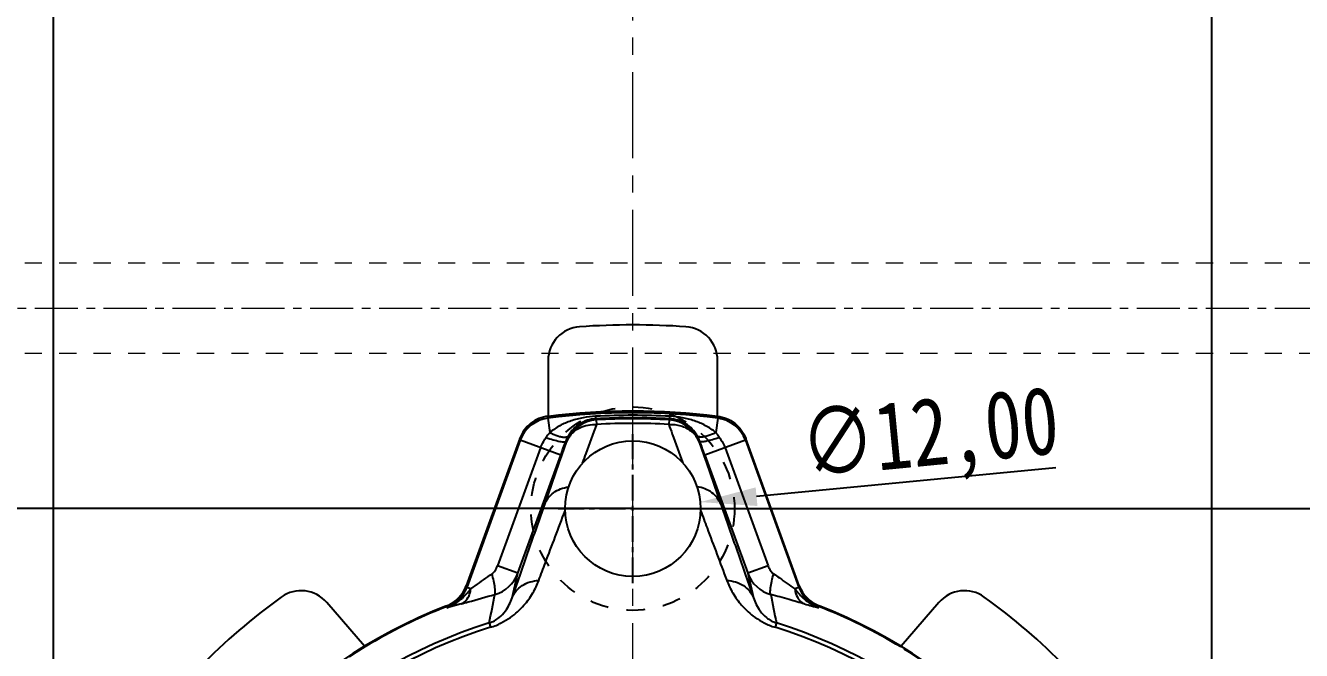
# Model space of a CAD drawing. Header units: millimetres. Extents: x 97 to 1722, y -6063 to 1553.
# Drawn here: x 877.1 to 990, y -4790.2 to -4734.9 of the extents above; entities that cross this region are included whole.
import ezdxf

# ---------------------------------------------------------------- set-up
doc = ezdxf.new("R2010")
doc.units = ezdxf.units.MM
doc.header["$LTSCALE"] = 16.335
doc.header["$PDMODE"] = 3
doc.header["$PDSIZE"] = 0.3125
doc.linetypes.add('CENTER', pattern=[0.6, 0.375, -0.075, 0.075, -0.075])
doc.linetypes.add('HIDDEN', pattern=[0.2, 0.1, -0.1])
doc.layers.get('0').update_dxf_attribs({"linetype": 'CONTINUOUS'})
doc.layers.get('Defpoints').update_dxf_attribs({"linetype": 'CONTINUOUS'})
for name, color, linetype, lineweight in [('center', 1, 'CENTER', 9), ('cool', 153, 'HIDDEN', 9), ('dim', 82, 'CONTINUOUS', 9)]:
    doc.layers.add(name, color=color, linetype=linetype, lineweight=lineweight)
doc.layers.add('DEFAULT_2', color=8, linetype='HIDDEN')
doc.styles.get("Standard").update_dxf_attribs({"font": 'txt', "width": 0.8})
doc.dimstyles.new('mold', dxfattribs={"dimtxt": 6, "dimasz": 5, "dimexe": 0, "dimexo": 0, "dimgap": 0, "dimtad": 1, "dimzin": 1, "dimtxsty": 'Standard', "dimcen": 0, "dimclrd": 4, "dimclre": 4, "dimclrt": 6, "dimazin": 0, "dimtfac": 1, "dimtofl": 0, "dimtmove": 0, "dimatfit": 3, "dimfxl": 0, "dimarcsym": 0})

# ---------------------------------------------------------------- blocks, each defined once
blk = doc.blocks.new('*D361')
at = {"color": 4, "lineweight": -2}
blk.add_line((968.25, -4774.04), (941.78, -4776.59), dxfattribs=at)
at = {"color": 4}
blk.add_solid([(941.7, -4775.77), (941.86, -4777.42), (936.8, -4777.07)], dxfattribs=at)
at = {"layer": 'Defpoints', "color": 0}
for p in [(936.8, -4777.07), (924.86, -4778.23)]:
    blk.add_point(p, dxfattribs=at)
at = {"color": 6, "insert": (957.17, -4771.6), "char_height": 6, "attachment_point": 5, "rotation": 5.5052}
blk.add_mtext('∅12,00', dxfattribs=at)
blk = doc.blocks.new('*D376')
at = {"color": 4, "lineweight": -2}
for p, q in [((830.83, -4745.91), (830.83, -4697.13)), ((1025.83, -4697.13), (835.83, -4697.13)), ((1030.83, -4745.91), (1030.83, -4697.13))]:
    blk.add_line(p, q, dxfattribs=at)
at = {"color": 4}
for points in [[(835.83, -4696.3), (835.83, -4697.96), (830.83, -4697.13)], [(1025.83, -4696.3), (1025.83, -4697.96), (1030.83, -4697.13)]]:
    blk.add_solid(points, dxfattribs=at)
at = {"layer": 'Defpoints', "color": 0}
for p in [(830.83, -4697.13), (830.83, -4745.91), (1030.83, -4745.91)]:
    blk.add_point(p, dxfattribs=at)
at = {"color": 6, "insert": (917.59, -4693.63), "char_height": 6, "attachment_point": 5}
blk.add_mtext('200,00', dxfattribs=at)
blk = doc.blocks.new('*D381')
at = {"layer": 'Defpoints', "color": 0}
for p in [(930.83, -4777.65), (1037.46, -4777.65), (930.83, -4838.91)]:
    blk.add_point(p, dxfattribs=at)
at = {"layer": 'dim', "color": 4, "lineweight": -2}
blk.add_line((930.83, -4777.65), (1045.12, -4777.65), dxfattribs=at)
at = {"layer": 'dim', "color": 6, "insert": (1041.29, -4776.19), "char_height": 2.5, "attachment_point": 5}
blk.add_mtext('61,26', dxfattribs=at)
blk = doc.blocks.new('*D382')
at = {"layer": 'Defpoints', "color": 0}
for p in [(1010.13, -4759.91), (1037.46, -4759.91), (930.83, -4838.91)]:
    blk.add_point(p, dxfattribs=at)
at = {"layer": 'dim', "color": 4, "lineweight": -2}
blk.add_line((1010.13, -4759.91), (1045.12, -4759.91), dxfattribs=at)
at = {"layer": 'dim', "color": 6, "insert": (1041.29, -4758.45), "char_height": 2.5, "attachment_point": 5}
blk.add_mtext('79,00', dxfattribs=at)
blk = doc.blocks.new('*D383')
at = {"layer": 'Defpoints', "color": 0}
for p in [(1016.83, -4743.91), (1037.46, -4743.91), (930.83, -4838.91)]:
    blk.add_point(p, dxfattribs=at)
at = {"layer": 'dim', "color": 4, "lineweight": -2}
blk.add_line((1016.83, -4743.91), (1045.12, -4743.91), dxfattribs=at)
at = {"layer": 'dim', "color": 6, "insert": (1041.29, -4742.45), "char_height": 2.5, "attachment_point": 5}
blk.add_mtext('95,00', dxfattribs=at)
blk = doc.blocks.new('*D390')
at = {"layer": 'Defpoints', "color": 0}
for p in [(930.83, -4718.69), (930.83, -4733.44), (930.83, -4838.91)]:
    blk.add_point(p, dxfattribs=at)
at = {"layer": 'dim', "color": 4, "lineweight": -2}
blk.add_line((930.83, -4733.44), (930.83, -4713.35), dxfattribs=at)
at = {"layer": 'dim', "color": 6, "insert": (929.37, -4716.02), "char_height": 2.5, "attachment_point": 5, "rotation": 90}
blk.add_mtext('0,00', dxfattribs=at)
blk = doc.blocks.new('*D391')
at = {"layer": 'Defpoints', "color": 0}
for p in [(982.08, -4718.69), (982.08, -4827.05), (930.83, -4838.91)]:
    blk.add_point(p, dxfattribs=at)
at = {"layer": 'dim', "color": 4, "lineweight": -2}
blk.add_line((982.08, -4827.05), (982.08, -4711.02), dxfattribs=at)
at = {"layer": 'dim', "color": 6, "insert": (980.62, -4714.85), "char_height": 2.5, "attachment_point": 5, "rotation": 90}
blk.add_mtext('51,26', dxfattribs=at)
blk = doc.blocks.new('*D392')
at = {"layer": 'Defpoints', "color": 0}
for p in [(1000.83, -4718.69), (1000.83, -4793.3), (930.83, -4838.91)]:
    blk.add_point(p, dxfattribs=at)
at = {"layer": 'dim', "color": 4, "lineweight": -2}
blk.add_line((1000.83, -4793.3), (1000.83, -4711.35), dxfattribs=at)
at = {"layer": 'dim', "color": 6, "insert": (999.37, -4715.02), "char_height": 2.5, "attachment_point": 5, "rotation": 90}
blk.add_mtext('70,00', dxfattribs=at)
blk = doc.blocks.new('*D393')
at = {"layer": 'Defpoints', "color": 0}
for p in [(1016.83, -4718.69), (1016.83, -4737.31), (930.83, -4838.91)]:
    blk.add_point(p, dxfattribs=at)
at = {"layer": 'dim', "color": 4, "lineweight": -2}
blk.add_line((1016.83, -4737.31), (1016.83, -4711.02), dxfattribs=at)
at = {"layer": 'dim', "color": 6, "insert": (1015.37, -4714.85), "char_height": 2.5, "attachment_point": 5, "rotation": 90}
blk.add_mtext('86,00', dxfattribs=at)
blk = doc.blocks.new('*D397')
at = {"layer": 'Defpoints', "color": 0}
for p in [(824.2, -4777.65), (930.83, -4777.65), (930.83, -4838.91)]:
    blk.add_point(p, dxfattribs=at)
at = {"layer": 'dim', "color": 4, "lineweight": -2}
blk.add_line((930.83, -4777.65), (816.53, -4777.65), dxfattribs=at)
at = {"layer": 'dim', "color": 6, "insert": (820.36, -4776.19), "char_height": 2.5, "attachment_point": 5}
blk.add_mtext('61,26', dxfattribs=at)
blk = doc.blocks.new('*D399')
at = {"layer": 'Defpoints', "color": 0}
for p in [(824.2, -4743.91), (844.83, -4743.91), (930.83, -4838.91)]:
    blk.add_point(p, dxfattribs=at)
at = {"layer": 'dim', "color": 4, "lineweight": -2}
blk.add_line((844.83, -4743.91), (816.53, -4743.91), dxfattribs=at)
at = {"layer": 'dim', "color": 6, "insert": (820.36, -4742.45), "char_height": 2.5, "attachment_point": 5}
blk.add_mtext('95,00', dxfattribs=at)
blk = doc.blocks.new('*D405')
at = {"layer": 'Defpoints', "color": 0}
for p in [(879.57, -4718.69), (879.57, -4827.05), (930.83, -4838.91)]:
    blk.add_point(p, dxfattribs=at)
at = {"layer": 'dim', "color": 4, "lineweight": -2}
blk.add_line((879.57, -4827.05), (879.57, -4711.02), dxfattribs=at)
at = {"layer": 'dim', "color": 6, "insert": (878.11, -4714.85), "char_height": 2.5, "attachment_point": 5, "rotation": 90}
blk.add_mtext('51,26', dxfattribs=at)
blk = doc.blocks.new('*D406')
at = {"layer": 'Defpoints', "color": 0}
for p in [(860.83, -4718.69), (860.83, -4793.3), (930.83, -4838.91)]:
    blk.add_point(p, dxfattribs=at)
at = {"layer": 'dim', "color": 4, "lineweight": -2}
blk.add_line((860.83, -4793.3), (860.83, -4711.35), dxfattribs=at)
at = {"layer": 'dim', "color": 6, "insert": (859.37, -4715.02), "char_height": 2.5, "attachment_point": 5, "rotation": 90}
blk.add_mtext('70,00', dxfattribs=at)
blk = doc.blocks.new('*D407')
at = {"layer": 'Defpoints', "color": 0}
for p in [(844.83, -4718.69), (844.83, -4737.31), (930.83, -4838.91)]:
    blk.add_point(p, dxfattribs=at)
at = {"layer": 'dim', "color": 4, "lineweight": -2}
blk.add_line((844.83, -4737.31), (844.83, -4711.02), dxfattribs=at)
at = {"layer": 'dim', "color": 6, "insert": (843.37, -4714.85), "char_height": 2.5, "attachment_point": 5, "rotation": 90}
blk.add_mtext('86,00', dxfattribs=at)

msp = doc.modelspace()

# ---------------------------------------------------------------- linework, layer by layer
at = {"color": 7, "linetype": 'Continuous'}
for p, q in [((923.328, -4764.555), (923.328, -4769.472)), ((938.328, -4769.472), (938.328, -4764.555)), ((923.319, -4769.493), (923.318, -4769.645)), ((927.537, -4769.481), (927.549, -4769.7)), ((934.106, -4769.7), (934.118, -4769.481)), ((938.337, -4769.493), (938.338, -4769.645)), ((923.318, -4769.645), (923.479, -4770.916)), ((927.644, -4770.197), (927.622, -4769.794)), ((934.033, -4769.794), (934.011, -4770.197)), ((938.338, -4769.645), (938.176, -4770.916)), ((920.835, -4771.439), (916.092, -4784.47)), ((920.864, -4771.604), (916.126, -4784.62)), ((920.864, -4771.604), (920.835, -4771.439)), ((924.454, -4772.911), (920.864, -4771.604)), ((924.545, -4772.942), (924.952, -4771.773)), ((924.952, -4771.773), (924.896, -4771.697)), ((936.76, -4771.697), (936.703, -4771.773)), ((936.703, -4771.773), (937.11, -4772.942)), ((940.792, -4771.604), (937.201, -4772.911)), ((940.821, -4771.439), (940.792, -4771.604)), ((940.792, -4771.604), (945.529, -4784.62)), ((945.564, -4784.47), (940.821, -4771.439)), ((922.659, -4772.258), (918.851, -4782.721)), ((920.646, -4783.374), (924.454, -4772.911)), ((937.201, -4772.911), (941.009, -4783.374)), ((938.996, -4772.258), (942.804, -4782.721)), ((923.037, -4777.27), (924.317, -4773.597)), ((924.317, -4773.597), (924.545, -4772.942)), ((937.11, -4772.942), (937.338, -4773.597)), ((937.338, -4773.597), (938.618, -4777.27)), ((920.646, -4783.374), (918.851, -4782.721)), ((920.882, -4783.452), (921.125, -4782.754)), ((940.53, -4782.754), (940.774, -4783.452)), ((942.804, -4782.721), (941.009, -4783.374)), ((920.153, -4785.54), (920.646, -4783.374)), ((920.153, -4785.541), (920.882, -4783.452)), ((940.774, -4783.452), (941.503, -4785.54)), ((941.009, -4783.374), (941.503, -4785.54)), ((916.148, -4784.526), (916.126, -4784.62)), ((916.488, -4784.752), (916.126, -4784.62)), ((945.529, -4784.62), (945.167, -4784.752)), ((945.529, -4784.62), (945.507, -4784.526)), ((907.077, -4789.829), (903.741, -4785.955)), ((914.399, -4786.307), (914.345, -4786.252)), ((947.257, -4786.308), (947.31, -4786.251)), ((957.914, -4785.955), (954.578, -4789.829)), ((918.121, -4787.764), (918.238, -4788.145)), ((943.535, -4787.764), (943.417, -4788.145))]:
    msp.add_line(p, q, dxfattribs=at)
at = {"color": 1, "linetype": 'CENTER', "ltscale": 0.373186}
for p, q in [((930.828, -4784.25), (930.828, -4771.05)), ((924.228, -4777.65), (937.428, -4777.65))]:
    msp.add_line(p, q, dxfattribs=at)
at = {"color": 2, "linetype": 'Continuous'}
msp.add_circle((930.828, -4777.65), 6, dxfattribs=at)
at = {"color": 7, "linetype": 'Continuous'}
for centre, radius, start, end in [((926.328, -4764.555), 3, 93.95064, 180), ((930.828, -4829.714), 68.315, 86.04936, 93.95064), ((935.328, -4764.555), 3, 0, 86.04936), ((930.828, -4828.905), 59.734, 82.77756, 97.22244), ((930.828, -4828.905), 59.885, 82.80534, 97.19466), ((930.828, -4828.905), 59.515, 86.83048, 93.16953), ((923.697, -4772.636), 3.015, 97.22451, 159.95294), ((927.786, -4772.805), 3.015, 93.1052, 159.19148), ((930.828, -4828.985), 59.375, 86.8346, 93.16542), ((930.828, -4828.985), 59.278, 86.90021, 93.09981), ((930.828, -4828.905), 58.794, 86.8958, 93.10422), ((933.87, -4772.805), 3.015, 20.80706, 86.89529), ((937.958, -4772.636), 3.015, 20.04706, 82.77549), ((927.783, -4772.741), 3.071, 150.01812, 160.11388), ((927.751, -4772.792), 2.979, 159.23124, 159.99772), ((927.198, -4772.683), 2.43, 128.10279, 143.20421), ((933.872, -4772.742), 3.071, 19.88657, 29.98024), ((933.905, -4772.792), 2.977, 20.00248, 20.76504), ((917.825, -4782.345), 3.004, 285.4049, 339.96708), ((943.83, -4782.345), 3.004, 200.03907, 254.59865), ((901.468, -4787.913), 3, 40.73115, 125.61086), ((913.258, -4783.439), 3.016, 291.09824, 339.99923), ((913.315, -4783.493), 3.016, 291.06573, 339.92845), ((910.092, -4779.673), 8.167, 320.53179, 321.54613), ((101.612, -4623.251), 832.916, 348.608335, 348.785321), ((950.601, -4780.503), 6.897, 218.02325, 219.23135), ((948.34, -4783.493), 3.016, 200.07163, 248.94746), ((948.384, -4783.585), 3.037, 199.92072, 248.69694), ((948.396, -4783.439), 3.014, 199.99598, 248.87669), ((960.187, -4787.913), 3, 54.38914, 139.26885), ((930.828, -4828.905), 45.719, 111.13, 164.04087), ((930.828, -4828.905), 53.422, 125.61086, 135.85144), ((930.828, -4828.905), 45.656, 111.09097, 121.28842), ((957.275, -4745.549), 42.07, 254.48774, 256.25718), ((930.828, -4828.905), 45.656, 58.71132, 68.90903), ((930.828, -4828.905), 45.719, 15.96074, 68.87248), ((930.828, -4828.905), 53.422, 44.14856, 54.38914), ((930.828, -4828.905), 43.058, 107.16422, 162.28947), ((930.828, -4828.905), 42.66, 107.16423, 162.28947), ((930.828, -4828.905), 42.66, 17.71053, 72.83575), ((930.828, -4828.905), 43.058, 17.71053, 72.83577)]:
    msp.add_arc(centre, radius, start, end, dxfattribs=at)
for points, knots in [([(923.328, -4769.472), (922.781, -4769.534), (921.702, -4769.976), (921.023, -4770.922), (920.835, -4771.439)], [0, 0, 0, 0, 0.5000792, 1, 1, 1, 1]), ([(927.537, -4769.481), (927.166, -4769.505), (926.433, -4769.587), (925.37, -4769.864), (924.36, -4770.277), (923.761, -4770.688), (923.479, -4770.916)], [0, 0, 0, 0, 0.2551846, 0.5046609, 0.7514668, 1, 1, 1, 1]), ([(938.176, -4770.916), (937.899, -4770.683), (937.292, -4770.281), (936.286, -4769.86), (935.221, -4769.594), (934.49, -4769.496), (934.118, -4769.481)], [0, 0, 0, 0, 0.2485601, 0.4954242, 0.7449227, 1, 1, 1, 1]), ([(938.328, -4769.472), (938.874, -4769.534), (939.953, -4769.976), (940.632, -4770.922), (940.821, -4771.439)], [0, 0, 0, 0, 0.5000797, 1, 1, 1, 1]), ([(927.549, -4769.7), (927.063, -4769.727), (926.082, -4770.036), (925.371, -4770.778), (925.123, -4771.207)], [0, 0, 0, 0, 0.4956886, 1, 1, 1, 1]), ([(925.699, -4770.771), (925.831, -4770.667), (926.415, -4770.303), (927.128, -4770.172), (927.644, -4770.197)], [0, 0, 0, 0, 0.2459196, 1, 1, 1, 1]), ([(926.387, -4773.615), (926.492, -4773.33), (926.91, -4772.19), (927.33, -4771.051), (927.644, -4770.197)], [0, 0, 0, 0, 0.2507548, 1, 1, 1, 1]), ([(934.011, -4770.197), (934.364, -4770.18), (935.061, -4770.254), (935.694, -4770.565), (935.958, -4770.77)], [0, 0, 0, 0, 0.5140455, 1, 1, 1, 1]), ([(934.011, -4770.197), (934.116, -4770.481), (934.534, -4771.618), (934.951, -4772.755), (935.263, -4773.61)], [0, 0, 0, 0, 0.249281, 1, 1, 1, 1]), ([(936.532, -4771.207), (936.285, -4770.778), (935.574, -4770.036), (934.592, -4769.727), (934.106, -4769.7)], [0, 0, 0, 0, 0.5041955, 1, 1, 1, 1]), ([(922.659, -4772.258), (922.691, -4772.17), (922.828, -4771.855), (923.021, -4771.57), (923.156, -4771.36)], [0, 0, 0, 0, 0.272413, 1, 1, 1, 1]), ([(923.156, -4771.36), (923.181, -4771.319), (923.282, -4771.167), (923.393, -4771.02), (923.479, -4770.916)], [0, 0, 0, 0, 0.2626243, 1, 1, 1, 1]), ([(923.156, -4771.36), (923.365, -4771.432), (923.762, -4771.556), (924.238, -4771.679), (924.556, -4771.733), (924.722, -4771.744), (924.829, -4771.74), (924.888, -4771.715), (924.896, -4771.697)], [0, 0, 0, 0, 0.3686734, 0.6936052, 0.816155, 0.9073489, 0.9674189, 1, 1, 1, 1]), ([(923.479, -4770.916), (923.552, -4770.952), (923.836, -4771.085), (924.13, -4771.196), (924.354, -4771.256)], [0, 0, 0, 0, 0.2596809, 1, 1, 1, 1]), ([(924.354, -4771.256), (924.447, -4771.281), (924.618, -4771.317), (924.876, -4771.333), (925.073, -4771.287), (925.123, -4771.207)], [0, 0, 0, 0, 0.3618204, 0.6459096, 1, 1, 1, 1]), ([(924.952, -4771.773), (924.97, -4771.726), (925.049, -4771.534), (925.158, -4771.354), (925.252, -4771.228)], [0, 0, 0, 0, 0.2429708, 1, 1, 1, 1]), ([(935.958, -4770.77), (936, -4770.803), (936.165, -4770.939), (936.311, -4771.098), (936.406, -4771.226)], [0, 0, 0, 0, 0.2532778, 1, 1, 1, 1]), ([(937.301, -4771.256), (937.208, -4771.281), (937.038, -4771.317), (936.781, -4771.333), (936.582, -4771.288), (936.532, -4771.207)], [0, 0, 0, 0, 0.3591292, 0.6433084, 1, 1, 1, 1]), ([(938.5, -4771.36), (938.293, -4771.431), (937.897, -4771.555), (937.371, -4771.691), (937.007, -4771.748), (936.824, -4771.742), (936.767, -4771.715), (936.76, -4771.697)], [0, 0, 0, 0, 0.3637783, 0.6891056, 0.9083665, 0.9678688, 1, 1, 1, 1]), ([(938.176, -4770.916), (938.104, -4770.952), (937.82, -4771.085), (937.525, -4771.196), (937.301, -4771.256)], [0, 0, 0, 0, 0.2585282, 1, 1, 1, 1]), ([(938.176, -4770.916), (938.204, -4770.95), (938.319, -4771.092), (938.425, -4771.242), (938.5, -4771.36)], [0, 0, 0, 0, 0.2382249, 1, 1, 1, 1]), ([(938.5, -4771.36), (938.541, -4771.424), (938.729, -4771.709), (938.905, -4772.008), (938.996, -4772.258)], [0, 0, 0, 0, 0.2236228, 1, 1, 1, 1]), ([(923.037, -4777.27), (923.186, -4776.868), (923.625, -4776.305), (924.434, -4775.878), (924.903, -4775.759), (925.144, -4775.728)], [0, 0, 0, 0, 0.4723401, 0.7328451, 1, 1, 1, 1]), ([(938.618, -4777.269), (938.468, -4776.866), (938.028, -4776.302), (937.219, -4775.877), (936.751, -4775.758), (936.511, -4775.728)], [0, 0, 0, 0, 0.4740847, 0.7341841, 1, 1, 1, 1]), ([(921.125, -4782.754), (921.286, -4782.294), (921.923, -4780.466), (922.561, -4778.638), (923.037, -4777.27)], [0, 0, 0, 0, 0.2518, 1, 1, 1, 1]), ([(938.618, -4777.269), (938.776, -4777.723), (939.413, -4779.551), (940.051, -4781.38), (940.53, -4782.754)], [0, 0, 0, 0, 0.2483238, 1, 1, 1, 1]), ([(922.51, -4784.004), (922.705, -4783.485), (923.478, -4781.429), (924.254, -4779.375), (924.831, -4777.837)], [0, 0, 0, 0, 0.2524624, 1, 1, 1, 1]), ([(936.825, -4777.82), (937.016, -4778.331), (937.789, -4780.392), (938.565, -4782.453), (939.145, -4784.004)], [0, 0, 0, 0, 0.2476273, 1, 1, 1, 1]), ([(918.374, -4783.416), (918.481, -4783.341), (918.67, -4783.12), (918.798, -4782.865), (918.851, -4782.721)], [0, 0, 0, 0, 0.4591292, 1, 1, 1, 1]), ([(942.804, -4782.721), (942.857, -4782.865), (942.985, -4783.12), (943.174, -4783.341), (943.281, -4783.416)], [0, 0, 0, 0, 0.5408846, 1, 1, 1, 1]), ([(916.488, -4784.752), (916.621, -4784.658), (917.249, -4784.211), (917.875, -4783.761), (918.374, -4783.416)], [0, 0, 0, 0, 0.2119161, 1, 1, 1, 1]), ([(918.238, -4788.145), (918.568, -4788.054), (919.175, -4787.79), (920.204, -4787.185), (921.178, -4786.298), (922, -4785.163), (922.361, -4784.381), (922.51, -4784.004)], [0, 0, 0, 0, 0.1669565, 0.3203927, 0.581528, 0.8024089, 1, 1, 1, 1]), ([(918.623, -4785.242), (918.64, -4785.227), (918.657, -4785.161), (918.665, -4785.043), (918.657, -4784.865), (918.619, -4784.532), (918.526, -4784.041), (918.43, -4783.631), (918.374, -4783.416)], [0, 0, 0, 0, 0.0358871, 0.1008517, 0.1958837, 0.3202872, 0.6417928, 1, 1, 1, 1]), ([(920.153, -4785.541), (920.314, -4785.104), (920.821, -4784.502), (921.73, -4784.104), (922.248, -4784.015), (922.51, -4784.004)], [0, 0, 0, 0, 0.4726641, 0.7341057, 1, 1, 1, 1]), ([(939.145, -4784.004), (939.294, -4784.381), (939.655, -4785.163), (940.477, -4786.298), (941.452, -4787.184), (942.48, -4787.792), (943.088, -4788.051), (943.417, -4788.145)], [0, 0, 0, 0, 0.1975999, 0.4184941, 0.6796516, 0.8330637, 1, 1, 1, 1]), ([(939.145, -4784.004), (939.407, -4784.015), (939.925, -4784.103), (940.834, -4784.502), (941.341, -4785.104), (941.503, -4785.54)], [0, 0, 0, 0, 0.2658891, 0.5273285, 1, 1, 1, 1]), ([(943.032, -4785.242), (943.015, -4785.227), (942.998, -4785.159), (942.99, -4785.039), (942.999, -4784.858), (943.038, -4784.524), (943.131, -4784.036), (943.226, -4783.628), (943.281, -4783.416)], [0, 0, 0, 0, 0.0366572, 0.1030291, 0.199593, 0.3250905, 0.6460199, 1, 1, 1, 1]), ([(943.281, -4783.416), (943.457, -4783.537), (944.088, -4783.979), (944.711, -4784.431), (945.167, -4784.752)], [0, 0, 0, 0, 0.2767378, 1, 1, 1, 1]), ([(914.375, -4786.414), (914.773, -4786.259), (915.506, -4785.767), (915.98, -4785.022), (916.126, -4784.62)], [0, 0, 0, 0, 0.4997038, 1, 1, 1, 1]), ([(914.375, -4786.414), (914.58, -4786.339), (914.977, -4786.155), (915.681, -4785.658), (916.127, -4785.191), (916.397, -4784.864)], [0, 0, 0, 0, 0.2540221, 0.506234, 1, 1, 1, 1]), ([(915.632, -4786.087), (915.804, -4786.015), (916.133, -4785.764), (916.323, -4785.403), (916.39, -4785.204)], [0, 0, 0, 0, 0.4704495, 1, 1, 1, 1]), ([(915.632, -4786.087), (915.84, -4786.028), (916.837, -4785.744), (917.832, -4785.455), (918.623, -4785.242)], [0, 0, 0, 0, 0.2090562, 1, 1, 1, 1]), ([(946.024, -4786.087), (945.572, -4785.962), (944.577, -4785.67), (943.58, -4785.39), (943.032, -4785.242)], [0, 0, 0, 0, 0.4525769, 1, 1, 1, 1]), ([(945.258, -4784.865), (945.391, -4785.028), (945.676, -4785.344), (946.147, -4785.78), (946.679, -4786.155), (947.076, -4786.34), (947.281, -4786.415)], [0, 0, 0, 0, 0.245092, 0.4938692, 0.7460353, 1, 1, 1, 1]), ([(945.263, -4785.197), (945.33, -4785.397), (945.52, -4785.761), (945.85, -4786.014), (946.024, -4786.087)], [0, 0, 0, 0, 0.5296811, 1, 1, 1, 1]), ([(915.632, -4786.087), (915.501, -4786.123), (915.083, -4786.237), (914.663, -4786.343), (914.375, -4786.414)], [0, 0, 0, 0, 0.3143284, 1, 1, 1, 1]), ([(918.119, -4787.765), (918.437, -4787.666), (918.975, -4787.362), (919.689, -4786.599), (920.013, -4785.955), (920.153, -4785.54)], [0, 0, 0, 0, 0.3206954, 0.5780503, 1, 1, 1, 1]), ([(941.503, -4785.54), (941.642, -4785.955), (941.966, -4786.599), (942.679, -4787.361), (943.217, -4787.666), (943.535, -4787.764)], [0, 0, 0, 0, 0.4219749, 0.6792863, 1, 1, 1, 1])]:
    msp.add_open_spline(points, degree=3, knots=knots, dxfattribs=at)
for points in [[(927.549, -4769.7), (927.574, -4769.731), (927.597, -4769.763), (927.622, -4769.794)], [(934.033, -4769.794), (934.058, -4769.763), (934.081, -4769.731), (934.106, -4769.7)], [(924.454, -4772.911), (924.602, -4772.506), (924.749, -4772.102), (924.896, -4771.697)], [(936.406, -4771.226), (936.53, -4771.393), (936.631, -4771.578), (936.703, -4771.773)], [(937.201, -4772.911), (937.054, -4772.506), (936.906, -4772.102), (936.76, -4771.697)], [(916.39, -4785.204), (916.439, -4785.057), (916.472, -4784.905), (916.488, -4784.752)], [(943.032, -4785.241), (943.2, -4786.082), (943.367, -4786.923), (943.535, -4787.764)], [(945.167, -4784.752), (945.184, -4784.903), (945.215, -4785.053), (945.263, -4785.197)], [(914.375, -4786.414), (914.383, -4786.379), (914.39, -4786.343), (914.398, -4786.308)], [(947.257, -4786.308), (947.266, -4786.343), (947.272, -4786.379), (947.281, -4786.415)]]:
    msp.add_open_spline(points, degree=3, dxfattribs=at)
at = {"layer": 'center', "color": 1, "linetype": 'CENTER', "ltscale": 1.243955}
msp.add_line((930.828, -4953.905), (930.828, -4723.905), dxfattribs=at)
at = {"layer": 'cool', "ltscale": 0.932966}
for p, q in [((864.828, -4755.905), (996.828, -4755.905)), ((864.828, -4763.905), (996.828, -4763.905))]:
    msp.add_line(p, q, dxfattribs=at)
at = {"layer": 'cool', "color": 1, "linetype": 'CENTER', "ltscale": 0.621977}
msp.add_line((853.518, -4759.905), (1030.828, -4759.905), dxfattribs=at)
at = {"layer": 'DEFAULT_2', "color": 8, "linetype": 'HIDDEN'}
for p, q in [((923.328, -4769.475), (923.328, -4769.492)), ((938.328, -4769.475), (938.328, -4769.492)), ((916.148, -4784.526), (916.092, -4784.47)), ((945.564, -4784.47), (945.507, -4784.526)), ((907.083, -4789.836), (907.077, -4789.829)), ((954.578, -4789.829), (954.572, -4789.836))]:
    msp.add_line(p, q, dxfattribs=at)
msp.add_circle((930.828, -4777.65), 9, dxfattribs=at)
for start, end in [(121.28842, 140.17623), (39.82377, 58.71132)]:
    msp.add_arc((930.828, -4828.905), 45.656, start, end, dxfattribs=at)

# ---------------------------------------------------------------- dimensions: what is measured, and where the dimension line sits
dim = msp.add_linear_dim(base=(830.828, -4697.13), p1=(1030.828, -4745.905), p2=(830.828, -4745.905), dimstyle='mold', override={"dimarcsym": 1})
dim.commit()
dim.dimension.update_dxf_attribs({"geometry": '*D376', "text_midpoint": (917.588, -4697.13), "dimtype": 160})
dim = msp.add_diameter_dim_2p(p1=(924.855, -4778.226), p2=(936.8, -4777.074), dimstyle='mold', override={"dimarcsym": 1})
dim.commit()
dim.dimension.update_dxf_attribs({"geometry": '*D361', "text_midpoint": (957.168, -4771.595)})
at = {"layer": 'dim'}
for feature_location, offset, dtype, origin, picture, middle in [((844.828, -4737.305), (0, 18.62), 1, (930.828, -4838.905), '*D407', (843.369, -4714.852)), ((860.828, -4793.298), (0, 74.613), 1, (930.828, -4838.905), '*D406', (859.369, -4715.018)), ((879.572658938, -4827.046594307), (0, 108.361477595), 1, (930.827658938, -4838.905043576), '*D405', (878.114325604, -4714.851783379)), ((982.082658938, -4827.046594307), (0, 108.361477595), 1, (930.827658938, -4838.905043576), '*D391', (980.624325604, -4714.851783379)), ((1016.828, -4737.305), (0, 18.62), 1, (930.828, -4838.905), '*D393', (1015.369, -4714.852)), ((1000.828, -4793.298), (0, 74.613), 1, (930.828, -4838.905), '*D392', (999.369, -4715.018)), ((930.827658938, -4733.438994565), (0, 14.753877852), 1, (930.827658938, -4838.905043576), '*D390', (929.369325604, -4716.018450046)), ((844.828, -4743.905), (-20.629, 0), 0, (930.828, -4838.905), '*D399', (820.365, -4742.447)), ((1016.828, -4743.905), (20.629, 0), 0, (930.828, -4838.905), '*D383', (1041.29, -4742.447)), ((1010.135, -4759.905), (27.323, 0), 0, (930.828, -4838.905), '*D382', (1041.29, -4758.447)), ((930.82766, -4777.65), (-106.62947, 0), 0, (930.82766, -4838.90504), '*D397', (820.36486, -4776.19167)), ((930.82766, -4777.65), (106.62947, 0), 0, (930.82766, -4838.90504), '*D381', (1041.29046, -4776.19167))]:
    dim = msp.add_ordinate_dim(feature_location=feature_location, offset=offset, dtype=dtype, origin=origin, dimstyle='mold', override={"dimtxt": 2.5, "dimasz": 2, "dimarcsym": 1}, dxfattribs=at)
    dim.commit()
    dim.dimension.update_dxf_attribs({"geometry": picture, "text_midpoint": middle})

doc.saveas('drawing.dxf')
